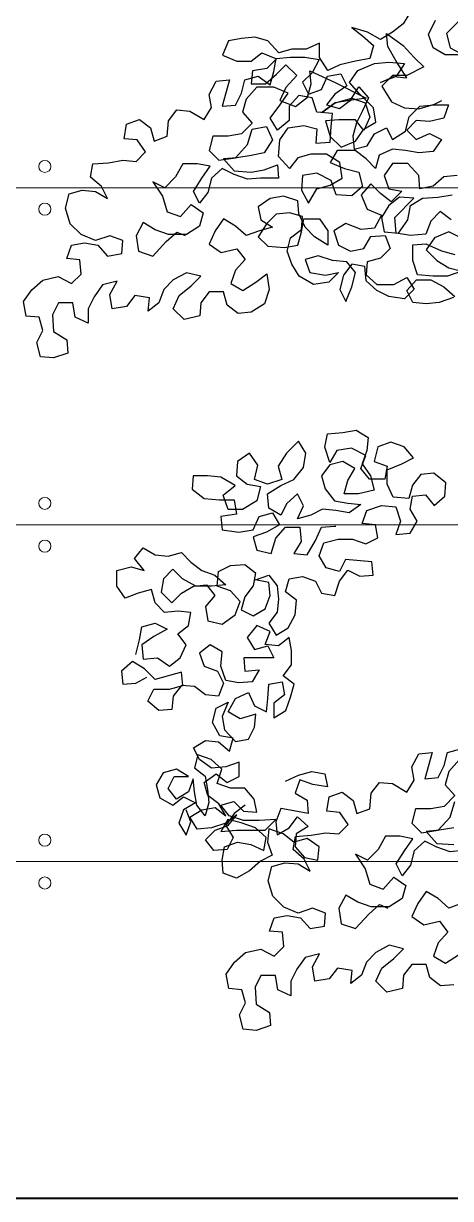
# Model space of a CAD drawing. Header units: millimetres. Extents: x 1564 to 2013, y 216 to 285.
# Drawn here: x 1676.531 to 1677.94, y 225.15 to 229.03 of the extents above; entities that cross this region are included whole.
import ezdxf

# ---------------------------------------------------------------- set-up
doc = ezdxf.new("R2010")
doc.units = ezdxf.units.MM
doc.header["$LTSCALE"] = 10
doc.layers.get('0').update_dxf_attribs({"color": 90})
doc.layers.add('CINZA', color=252, linetype='Continuous', lineweight=13)
doc.layers.add('PN 06', color=1, linetype='Continuous', lineweight=40)
doc.layers.add('ÁRVORE PRESERVADA', color=252, linetype='Continuous')

# ---------------------------------------------------------------- blocks, each defined once
blk = doc.blocks.new('A$C338F7350')
for points in [[(1.7941, 10.3617), (1.7448, 10.3123), (1.7596, 10.253), (1.814, 10.2233), (1.7399, 10.2233), (1.6905, 10.2529), (1.6706, 10.3072), (1.7002, 10.3666)], [(1.5964, 10.4011), (1.5668, 10.3516), (1.5224, 10.317), (1.473, 10.2873), (1.4186, 10.3169), (1.3543, 10.3366), (1.3988, 10.302), (1.4433, 10.2625), (1.4285, 10.2082), (1.3692, 10.1982), (1.305, 10.1833), (1.2556, 10.1586), (1.221, 10.2129), (1.2209, 10.2722), (1.1666, 10.2475), (1.1072, 10.2474), (1.0529, 10.2325), (1.0084, 10.2819), (0.954, 10.2967), (0.8996, 10.2917), (0.8453, 10.2818), (0.8206, 10.2224), (0.8799, 10.1978), (0.9392, 10.1978), (0.9837, 10.2325), (1.043, 10.2078), (1.0035, 10.1682), (0.9442, 10.1583), (0.9393, 10.1039), (0.9986, 10.104), (1.0431, 10.1436), (1.0826, 10.1831), (1.1271, 10.1387), (1.0827, 10.0892), (1.058, 10.0348), (1.1223, 10.0102), (1.1717, 10.0498), (1.1865, 10.1042), (1.1815, 10.1585), (1.2853, 10.1092), (1.4139, 10.0451), (1.3447, 10.0351), (1.2854, 10.0252), (1.231, 9.9856), (1.2854, 10.0252), (1.3546, 10.045), (1.4089, 10.0253), (1.4288, 9.966), (1.4041, 9.9116), (1.3695, 9.956), (1.3003, 9.956), (1.2459, 9.951), (1.2657, 9.8868), (1.3103, 9.8423), (1.3695, 9.8671), (1.4041, 9.9165), (1.4535, 9.9462), (1.4436, 10.0055), (1.3842, 10.0648), (1.3446, 10.1092), (1.3792, 10.1587), (1.4483, 10.1884), (1.5076, 10.1934), (1.5719, 10.1885), (1.5373, 10.1341), (1.4731, 10.1094), (1.5275, 10.1341), (1.5818, 10.1292), (1.5373, 10.1984), (1.5026, 10.2577), (1.4976, 10.312), (1.5669, 10.2627), (1.6114, 10.2133), (1.651, 10.1738), (1.5818, 10.1391), (1.5225, 10.1391), (1.4781, 10.0945), (1.5177, 10.0303), (1.5721, 10.0057), (1.6314, 10.0008), (1.6956, 10.0206), (1.7253, 10.0355)], [(1.7743, 9.2216), (1.715, 9.2018), (1.6607, 9.1968), (1.6063, 9.2017), (1.5815, 9.2511), (1.621, 9.2956), (1.6803, 9.2957), (1.7347, 9.2661), (1.7793, 9.2266)], [(1.8037, 9.4688), (1.7543, 9.4935), (1.695, 9.4687), (1.6605, 9.4192), (1.705, 9.3748), (1.7544, 9.3452), (1.8088, 9.3304), (1.7495, 9.3106), (1.6902, 9.3105), (1.626, 9.3154), (1.6061, 9.3747), (1.6061, 9.439), (1.6604, 9.444), (1.7247, 9.4144), (1.7791, 9.3996)], [(1.7641, 9.5429), (1.7196, 9.5775), (1.6801, 9.5379), (1.6604, 9.4835), (1.5962, 9.4785), (1.5368, 9.4883), (1.5318, 9.5526), (1.6108, 9.6317), (1.5515, 9.6366), (1.5071, 9.602), (1.4775, 9.5525), (1.4874, 9.4932), (1.5467, 9.4883), (1.5862, 9.5427), (1.596, 9.6021), (1.6454, 9.6318), (1.7097, 9.6368), (1.769, 9.6467)], [(1.7887, 9.7258), (1.7343, 9.7208), (1.6899, 9.6812), (1.6355, 9.6713), (1.6305, 9.7256), (1.586, 9.775), (1.5217, 9.775), (1.4872, 9.7255), (1.507, 9.6712), (1.5614, 9.6613), (1.517, 9.6168), (1.4724, 9.6514), (1.4329, 9.6909), (1.3934, 9.6463), (1.4181, 9.5871), (1.4775, 9.5624), (1.4479, 9.508), (1.3935, 9.503), (1.3292, 9.5277), (1.2798, 9.498), (1.2996, 9.4387), (1.3491, 9.414), (1.4035, 9.4239), (1.4331, 9.4734), (1.4924, 9.4784), (1.5122, 9.424), (1.4727, 9.3845), (1.4183, 9.3696), (1.4134, 9.3152), (1.458, 9.2757), (1.5271, 9.2758), (1.5815, 9.3055), (1.6112, 9.2561), (1.5717, 9.2165), (1.5074, 9.2263), (1.458, 9.251), (1.4135, 9.2905), (1.4085, 9.3498), (1.3541, 9.3596), (1.3195, 9.3151), (1.3048, 9.2558), (1.3295, 9.2064), (1.3542, 9.2657), (1.3689, 9.3251), (1.3343, 9.3695), (1.275, 9.3744), (1.2157, 9.3941), (1.1613, 9.3792), (1.1811, 9.3249), (1.2454, 9.3151), (1.2997, 9.325), (1.2602, 9.2854), (1.196, 9.2755), (1.1367, 9.31), (1.107, 9.3594), (1.0871, 9.4138), (1.1019, 9.4682), (1.1464, 9.5028), (1.1513, 9.5572), (1.0969, 9.5719), (1.0425, 9.5669), (1.003, 9.5274), (0.9685, 9.473), (1.008, 9.4335), (1.0772, 9.4286), (1.1316, 9.4385), (1.1464, 9.4929), (1.1562, 9.5473), (1.2205, 9.5473), (1.2551, 9.4979), (1.2552, 9.4386), (1.2008, 9.4732), (1.1612, 9.5127), (1.1364, 9.567), (1.1314, 9.6214), (1.0721, 9.6411), (1.0177, 9.6312), (0.9684, 9.5965), (0.9783, 9.5422), (1.0277, 9.5126), (0.9734, 9.4977), (0.919, 9.4779), (0.8745, 9.5174), (0.8251, 9.547), (0.7905, 9.4975), (0.7659, 9.4431), (0.8153, 9.4086), (0.8795, 9.4235), (0.9142, 9.379), (0.8747, 9.3345), (0.855, 9.2801), (0.9044, 9.2505), (0.9588, 9.2851), (1.0032, 9.3198), (1.0131, 9.2555), (0.9934, 9.1962), (0.9391, 9.1616), (0.8847, 9.1566), (0.8402, 9.1911), (0.8253, 9.2455), (0.766, 9.2454), (0.7315, 9.2009), (0.7266, 9.1465), (0.6623, 9.1317), (0.6178, 9.1761), (0.6425, 9.2305), (0.6919, 9.2701), (0.7314, 9.3097), (0.6721, 9.3244), (0.6177, 9.2947), (0.5782, 9.2551), (0.5585, 9.2008), (0.514, 9.1661), (0.5189, 9.2205), (0.4596, 9.2303), (0.4251, 9.1858), (0.3658, 9.1759), (0.3558, 9.2352), (0.3854, 9.2896), (0.3261, 9.2747), (0.2916, 9.2252), (0.2669, 9.1758), (0.267, 9.1165), (0.2126, 9.1411), (0.2026, 9.2004), (0.1433, 9.2004), (0.1187, 9.1509), (0.1237, 9.0817), (0.1781, 9.0472), (0.1831, 8.9928), (0.1238, 8.973), (0.0694, 8.9779), (0.0545, 9.0372), (0.0792, 9.0866), (0.0643, 9.141), (0.0099, 9.1459), (0, 9.2052), (0.0345, 9.2546), (0.079, 9.2942), (0.1432, 9.3091), (0.1976, 9.2795), (0.2371, 9.3191), (0.2321, 9.3784), (0.1778, 9.3833), (0.1975, 9.4377), (0.2518, 9.4476), (0.3062, 9.4378), (0.3458, 9.3933), (0.4051, 9.4033), (0.41, 9.4576), (0.3556, 9.4774), (0.2963, 9.4575), (0.237, 9.4822), (0.1925, 9.5266), (0.1726, 9.5909), (0.1874, 9.6502), (0.2418, 9.6651), (0.2961, 9.6602), (0.3456, 9.6306), (0.3208, 9.68), (0.2763, 9.7195), (0.2861, 9.7738), (0.3504, 9.7788), (0.4097, 9.7888), (0.4641, 9.7839), (0.5036, 9.8235), (0.4689, 9.8729), (0.4145, 9.8777), (0.4244, 9.9371), (0.4787, 9.9569), (0.5232, 9.9223), (0.5381, 9.868), (0.5925, 9.8878), (0.5973, 9.9521), (0.6319, 9.9966), (0.6863, 9.9917), (0.7456, 9.9571), (0.7752, 10.0066), (0.7653, 10.0609), (0.7949, 10.1153), (0.8493, 10.1203), (0.8197, 10.0116), (0.8741, 10.0166), (0.8987, 10.066), (0.9135, 10.1204), (0.9679, 10.1353), (1.0173, 10.1007), (1.0321, 10.1551), (1.0419, 10.2095), (1.1012, 10.2145), (1.1605, 10.2145), (1.2199, 10.2047), (1.1903, 10.1503), (1.1508, 10.1107), (1.1755, 10.0613), (1.2299, 10.0811), (1.2545, 10.1355), (1.3089, 10.1455), (1.3336, 10.0961), (1.2842, 10.0614), (1.2497, 10.0169), (1.3041, 10.0021), (1.3485, 10.0368), (1.3831, 10.0912), (1.4227, 10.0467), (1.398, 9.9923), (1.3733, 9.9429), (1.3585, 9.8885), (1.3635, 9.8341), (1.4179, 9.849), (1.4475, 9.8985), (1.4969, 9.9232), (1.5217, 9.8738), (1.576, 9.9085), (1.5908, 9.9678), (1.6352, 10.0123), (1.6945, 10.0173), (1.7538, 10.0174), (1.7341, 9.963), (1.6748, 9.9481), (1.6204, 9.953), (1.5809, 9.9134), (1.6205, 9.8739), (1.6749, 9.8987), (1.7243, 9.874), (1.6897, 9.8245), (1.6304, 9.8195), (1.5761, 9.8294), (1.5217, 9.8343), (1.4673, 9.8095), (1.4526, 9.7551), (1.413, 9.7946), (1.3685, 9.8292), (1.2943, 9.8291), (1.2647, 9.7797), (1.3241, 9.755), (1.3834, 9.7402), (1.3983, 9.6809), (1.3538, 9.6414), (1.2896, 9.6463), (1.2697, 9.7055), (1.2104, 9.7351), (1.1511, 9.7252), (1.1462, 9.6659), (1.1759, 9.6116), (1.2105, 9.6709), (1.2648, 9.6858), (1.3142, 9.7155), (1.3043, 9.7797), (1.2499, 9.8143), (1.1856, 9.8142), (1.1313, 9.7993), (1.0967, 9.7548), (1.0522, 9.8042), (1.0571, 9.8734), (1.0916, 9.9228), (1.1559, 9.9328), (1.2102, 9.918), (1.2054, 9.8587), (1.2647, 9.8637), (1.2695, 9.928), (1.2744, 9.9823), (1.2102, 9.9872), (1.1904, 10.0465), (1.136, 10.0563), (1.0965, 10.0118), (1.0965, 9.9525), (1.0471, 9.9129), (1.0174, 9.9623), (1.0569, 10.0167), (1.0915, 10.0662), (1.0322, 10.0908), (0.963, 10.0908), (0.9185, 10.0413), (0.9037, 9.9869), (0.9433, 9.9425), (0.8989, 9.898), (0.8445, 9.888), (0.7803, 9.888), (0.7655, 9.8286), (0.8051, 9.7891), (0.8743, 9.7991), (0.9236, 9.8535), (0.9433, 9.9178), (1.0026, 9.9277), (1.0274, 9.8734), (0.9929, 9.819), (0.9385, 9.809), (0.8792, 9.7991), (0.8248, 9.7941), (0.8694, 9.7447), (0.9386, 9.7398), (0.9929, 9.7498), (1.0473, 9.7696), (1.0523, 9.7152), (0.9781, 9.7152), (0.9238, 9.7102), (0.8694, 9.7299), (0.8199, 9.7546), (0.7755, 9.715), (0.7607, 9.6557), (0.7262, 9.6111), (0.7014, 9.6605), (0.736, 9.7149), (0.7705, 9.7644), (0.7161, 9.7742), (0.6568, 9.7742), (0.6272, 9.7198), (0.5828, 9.6753), (0.5333, 9.6999), (0.5729, 9.6407), (0.5927, 9.5764), (0.6471, 9.5567), (0.6916, 9.6062), (0.741, 9.5716), (0.7262, 9.5172), (0.6719, 9.4826), (0.5978, 9.4825), (0.5434, 9.5022), (0.4939, 9.5318), (0.4643, 9.4775), (0.4743, 9.4132), (0.5336, 9.3935), (0.5879, 9.4529), (0.6324, 9.4924), (0.667, 9.4776)], [(0.4635, 7.7493), (0.4783, 7.8086), (0.4882, 7.863), (0.5425, 7.8779), (0.592, 7.8532), (0.5376, 7.8235), (0.4882, 7.7889), (0.4932, 7.7296), (0.5525, 7.7346), (0.602, 7.7), (0.6464, 7.7347), (0.6711, 7.7891), (0.6365, 7.8335), (0.6809, 7.8681), (0.6907, 7.9225), (0.6364, 7.9274), (0.582, 7.9224), (0.5424, 7.9619), (0.5276, 8.0163), (0.4732, 8.0014), (0.4188, 7.9816), (0.3842, 8.031), (0.3841, 8.0952), (0.4434, 8.1101), (0.4978, 8.0953), (0.4582, 8.1447), (0.4928, 8.1892), (0.5422, 8.1596), (0.5966, 8.1547), (0.651, 8.1696), (0.6905, 8.1301), (0.7351, 8.0955), (0.7894, 8.0758), (0.834, 8.0363), (0.7747, 8.0313), (0.7104, 8.0313), (0.656, 8.0609), (0.6164, 8.1004), (0.5769, 8.0608), (0.5671, 8.0064), (0.6116, 7.962), (0.6511, 8.0016), (0.7005, 8.0313), (0.7549, 8.0363), (0.7895, 7.9918), (0.75, 7.9473), (0.76, 7.888), (0.8193, 7.8732), (0.8736, 7.9128), (0.8933, 7.9672), (0.8538, 8.0116), (0.7994, 8.0313), (0.8043, 8.0907), (0.8537, 8.1154), (0.913, 8.1204), (0.9575, 8.0859), (0.9476, 8.0315), (0.9131, 7.987), (0.8983, 7.9326), (0.9478, 7.9079), (0.9972, 7.9376), (1.0169, 7.992), (1.0119, 8.0464), (0.9575, 8.0562), (1.0119, 8.076), (1.0465, 8.0316), (1.0515, 7.9772), (1.0466, 7.9228), (1.012, 7.8783), (1.0417, 7.8289), (1.0911, 7.8586), (1.1207, 7.913), (1.1256, 7.9723), (1.0811, 8.0069), (1.0959, 8.0613), (1.1503, 8.0712), (1.2046, 8.0515), (1.2294, 8.0021), (1.2838, 7.9923), (1.3035, 8.0516), (1.338, 8.0961), (1.3875, 8.0714), (1.4419, 8.0764), (1.4369, 8.1308), (1.3281, 8.1406), (1.3035, 8.0911), (1.2491, 8.1059), (1.2194, 8.1553), (1.2391, 8.2097), (1.2984, 8.2246), (1.3577, 8.2246), (1.4121, 8.2049), (1.4615, 8.2297), (1.4515, 8.284), (1.3972, 8.2889), (1.4169, 8.3433), (1.4762, 8.3631), (1.5355, 8.3582), (1.5553, 8.2989), (1.5356, 8.2445), (1.5949, 8.2495), (1.6245, 8.299), (1.5948, 8.3484), (1.6047, 8.4028), (1.659, 8.4078), (1.6937, 8.3633), (1.7381, 8.4029), (1.743, 8.4573), (1.6935, 8.4968), (1.6392, 8.4918), (1.6046, 8.4473), (1.5898, 8.3929), (1.5256, 8.3978), (1.5008, 8.4521), (1.5008, 8.5114), (1.5601, 8.5362), (1.6095, 8.5609), (1.5699, 8.6054), (1.5155, 8.6251), (1.4611, 8.6053), (1.4464, 8.546), (1.5008, 8.5262), (1.4909, 8.4719), (1.4267, 8.4718), (1.392, 8.5163), (1.4117, 8.5706), (1.3524, 8.6002), (1.2931, 8.5903), (1.2635, 8.5408), (1.2437, 8.6051), (1.2535, 8.6595), (1.3178, 8.6645), (1.3721, 8.6744), (1.4216, 8.6448), (1.4167, 8.5904), (1.3969, 8.536), (1.4316, 8.4866), (1.4465, 8.4273), (1.3822, 8.4125), (1.3229, 8.4124), (1.3377, 8.4668), (1.3673, 8.5162), (1.3179, 8.5458), (1.2635, 8.531), (1.229, 8.4864), (1.2438, 8.4321), (1.2834, 8.3827), (1.3378, 8.3729), (1.3922, 8.368), (1.3428, 8.3333), (1.2884, 8.3432), (1.234, 8.3481), (1.1846, 8.3233), (1.1303, 8.3084), (1.1549, 8.3628), (1.1302, 8.4122), (1.0857, 8.3726), (1.0611, 8.3232), (1.0116, 8.3528), (1.0066, 8.4121), (1.0609, 8.4468), (1.1153, 8.4715), (1.1548, 8.521), (1.1646, 8.5803), (1.1349, 8.6297), (1.0855, 8.5802), (1.051, 8.5258), (1.0659, 8.4715), (1.0066, 8.4516), (0.9522, 8.4714), (0.967, 8.5307), (0.9323, 8.5801), (0.8829, 8.5454), (0.878, 8.4861), (0.9226, 8.4516), (0.9769, 8.4417), (0.9622, 8.3824), (0.9029, 8.3478), (0.8436, 8.3477), (0.8237, 8.407), (0.8731, 8.4466), (0.8138, 8.4811), (0.7594, 8.486), (0.7001, 8.486), (0.6952, 8.4316), (0.7447, 8.3921), (0.8089, 8.3872), (0.8682, 8.3873), (0.8782, 8.328), (0.8139, 8.318), (0.8189, 8.2637), (0.8881, 8.2538), (0.9474, 8.2638), (0.9721, 8.3182), (1.0265, 8.333), (1.0562, 8.2836), (1.0018, 8.2539), (0.9475, 8.2341), (0.9623, 8.1798), (1.0217, 8.165), (1.0414, 8.2293), (1.0809, 8.2738), (1.1402, 8.2738), (1.1452, 8.2145), (1.1156, 8.1651), (1.1699, 8.1602), (1.2045, 8.2195), (1.2291, 8.2739), (1.2835, 8.2789), (1.2885, 8.2789)], [(0.9139, 7.127), (0.8694, 7.0923), (0.8349, 7.0429), (0.8646, 6.9935), (0.8399, 6.944), (0.7855, 6.9391), (0.7509, 6.9835), (0.7904, 7.0231), (0.8448, 7.0429), (0.8793, 7.0874), (0.8349, 7.0528), (0.7756, 7.0329), (0.7163, 7.028), (0.6866, 7.0774), (0.736, 7.1071), (0.7903, 7.117), (0.8348, 7.0824), (0.8051, 7.1318), (0.7606, 7.1664), (0.7457, 7.2207), (0.7951, 7.2554), (0.8397, 7.2208), (0.8891, 7.2456), (0.889, 7.3049), (0.8347, 7.2851), (0.7753, 7.2801), (0.7259, 7.3146), (0.7011, 7.364), (0.7505, 7.3937), (0.8049, 7.3888), (0.8494, 7.3493), (0.8642, 7.4037), (0.8098, 7.4136), (0.7801, 7.4679), (0.7949, 7.5272), (0.8443, 7.552), (0.8196, 7.4926), (0.8296, 7.4383), (0.8741, 7.3889), (0.9285, 7.3988), (0.9531, 7.4483), (0.958, 7.5027), (0.8938, 7.4828), (0.8443, 7.5124), (0.8739, 7.5668), (0.9283, 7.5916), (0.953, 7.5372), (1.0025, 7.5126), (1.0074, 7.5669), (1.0123, 7.6263), (1.0666, 7.6362), (1.0766, 7.5818), (1.0321, 7.5472), (1.0322, 7.4879), (1.0816, 7.5176), (1.1013, 7.572), (1.1161, 7.6264), (1.0715, 7.6609), (1.1061, 7.7054), (1.1061, 7.7647), (1.0961, 7.8191), (1.0517, 7.7845), (0.9973, 7.7893), (1.017, 7.8437), (0.9626, 7.8684), (0.9231, 7.8189), (0.9528, 7.7695), (1.0072, 7.7844), (1.0319, 7.735), (0.9084, 7.7349), (0.9134, 7.6805), (0.9727, 7.6855), (0.9431, 7.6361), (0.8887, 7.6311), (0.8343, 7.6409), (0.8145, 7.7002), (0.8194, 7.7595), (0.7699, 7.7891), (0.7255, 7.7545), (0.7453, 7.7002), (0.7997, 7.6804), (0.8245, 7.631), (0.8047, 7.5766), (0.7504, 7.5815), (0.7058, 7.6161), (0.6515, 7.621), (0.6169, 7.5765), (0.612, 7.5221), (0.5577, 7.5171), (0.5131, 7.5566), (0.5378, 7.6061), (0.6021, 7.6061), (0.6564, 7.621), (0.6514, 7.6754), (0.5427, 7.6456), (0.4982, 7.69), (0.4487, 7.7197), (0.4043, 7.6801), (0.4093, 7.6257), (0.4637, 7.6307), (0.5081, 7.6555)], [(1.8097, 6.7216), (1.7553, 6.7017), (1.7108, 6.7412), (1.6614, 6.7709), (1.6268, 6.7214), (1.6021, 6.667), (1.6516, 6.6325), (1.7158, 6.6473), (1.7505, 6.6029), (1.711, 6.5584), (1.6913, 6.504), (1.7407, 6.4744), (1.795, 6.509)], [(1.7754, 6.3854), (1.721, 6.3805), (1.6765, 6.415), (1.6616, 6.4694), (1.6023, 6.4693), (1.5678, 6.4248), (1.5629, 6.3704), (1.4986, 6.3555), (1.4541, 6.4), (1.4788, 6.4544), (1.5282, 6.494), (1.5677, 6.5335), (1.5084, 6.5483), (1.454, 6.5186), (1.4145, 6.479), (1.3948, 6.4246), (1.3503, 6.39), (1.3552, 6.4444), (1.2959, 6.4542), (1.2614, 6.4097), (1.2021, 6.3997), (1.1921, 6.459), (1.2217, 6.5134), (1.1624, 6.4986), (1.1279, 6.4491), (1.1032, 6.3997), (1.1033, 6.3403), (1.0489, 6.365), (1.0389, 6.4243), (0.9796, 6.4243), (0.955, 6.3748), (0.96, 6.3056), (1.0144, 6.2711), (1.0193, 6.2167), (0.9601, 6.1969), (0.9057, 6.2018), (0.8908, 6.2611), (0.9155, 6.3105), (0.9006, 6.3649), (0.8462, 6.3698), (0.8363, 6.4291), (0.8708, 6.4785), (0.9153, 6.5181), (0.9795, 6.533), (1.0339, 6.5034), (1.0734, 6.543), (1.0684, 6.6023), (1.014, 6.6072), (1.0338, 6.6615), (1.0881, 6.6715), (1.1425, 6.6616), (1.1821, 6.6172), (1.2414, 6.6271), (1.2463, 6.6815), (1.1919, 6.7012), (1.1326, 6.6814), (1.0733, 6.7061), (1.0287, 6.7505), (1.0089, 6.8147), (1.0237, 6.8741), (1.078, 6.8889), (1.1324, 6.884), (1.1819, 6.8544), (1.1571, 6.9038), (1.1126, 6.9433), (1.1224, 6.9977), (1.1867, 7.0027), (1.246, 7.0127), (1.3003, 7.0078), (1.3398, 7.0473), (1.3052, 7.0967), (1.2508, 7.1016), (1.2607, 7.1609), (1.315, 7.1808), (1.3595, 7.1462), (1.3744, 7.0918), (1.4288, 7.1117), (1.4336, 7.1759), (1.4682, 7.2204), (1.5226, 7.2155), (1.5819, 7.181), (1.6115, 7.2305), (1.6016, 7.2848), (1.6312, 7.3392), (1.6856, 7.3442), (1.656, 7.2354), (1.7104, 7.2404), (1.735, 7.2899), (1.7498, 7.3443), (1.8042, 7.3591)], [(1.7993, 7.3146), (1.7548, 7.2652), (1.74, 7.2108), (1.7796, 7.1664), (1.7352, 7.1218), (1.6808, 7.1119), (1.6166, 7.1118), (1.6018, 7.0525), (1.6414, 7.013), (1.7106, 7.023), (1.7599, 7.0774), (1.7796, 7.1416)], [(1.7748, 7.0329), (1.7155, 7.023), (1.6611, 7.018), (1.7057, 6.9686), (1.7749, 6.9637)], [(1.8144, 6.939), (1.7601, 6.934), (1.7057, 6.9538), (1.6562, 6.9784), (1.6118, 6.9389), (1.597, 6.8795), (1.5625, 6.835), (1.5377, 6.8844), (1.5722, 6.9388), (1.6068, 6.9883), (1.5524, 6.9981), (1.4931, 6.9981), (1.4635, 6.9437), (1.4191, 6.8991), (1.3696, 6.9238), (1.4092, 6.8645), (1.429, 6.8003), (1.4834, 6.7806), (1.5279, 6.83), (1.5773, 6.7955), (1.5625, 6.7411), (1.5082, 6.7065), (1.4341, 6.7064), (1.3797, 6.7261), (1.3302, 6.7557), (1.3006, 6.7013), (1.3106, 6.6371), (1.3699, 6.6174), (1.4242, 6.6767), (1.4687, 6.7163), (1.5033, 6.7015)], [(1.0804, 7.2263), (1.1348, 7.2511), (1.1891, 7.266), (1.2435, 7.2561), (1.2534, 7.2018), (1.1941, 7.2116), (1.1397, 7.2313), (1.12, 7.1769), (1.1695, 7.1473), (1.1744, 7.093), (1.1151, 7.1028), (1.0608, 7.1126), (1.041, 7.0582), (1.046, 7.0039), (1.0954, 7.0336), (1.13, 7.0781), (1.1745, 7.0386), (1.1251, 7.0089), (1.1202, 6.9545), (1.1598, 6.9101), (1.2142, 6.9002), (1.2191, 6.9546), (1.1696, 6.9892), (1.1152, 6.9743), (1.0707, 7.0088), (1.0114, 7.0286), (1.0065, 6.9742), (1.0263, 6.9198), (0.9769, 6.8951), (0.9325, 6.8555), (0.8781, 6.8258), (0.8238, 6.8455), (0.8188, 6.8999), (0.8286, 6.9543), (0.883, 6.9741), (0.9373, 6.9642), (0.9917, 6.9396), (1.0016, 6.9939), (0.957, 7.0334), (0.8977, 7.0532), (0.8433, 7.0679), (0.8137, 7.0185), (0.878, 7.0235), (0.9966, 7.0236), (1.041, 7.0681), (0.9718, 7.0631), (0.9076, 7.0631), (0.8483, 7.0828), (0.8136, 7.1272), (0.868, 7.1421), (0.9075, 7.1026), (0.9619, 7.0977), (0.952, 7.1521), (0.9124, 7.1965), (0.8531, 7.1965), (0.7987, 7.2162), (0.8184, 7.2755), (0.7739, 7.315), (0.7195, 7.3347), (0.7047, 7.2803), (0.7493, 7.2458), (0.7592, 7.1914), (0.7642, 7.1371), (0.7494, 7.0827), (0.7148, 7.1271), (0.7048, 7.1815), (0.6998, 7.2359), (0.6801, 7.1815), (0.6307, 7.1518), (0.5961, 7.1962), (0.6208, 7.2457), (0.6801, 7.2457), (0.6306, 7.2753), (0.5763, 7.2605), (0.5466, 7.211), (0.5615, 7.1566), (0.6159, 7.127), (0.6604, 7.1617), (0.7098, 7.137), (0.6604, 7.1073), (0.6407, 7.0529), (0.6704, 7.0035), (0.6901, 7.0579), (0.6703, 7.1073)]]:
    blk.add_lwpolyline(points)

msp = doc.modelspace()

# ---------------------------------------------------------------- linework, layer by layer
at = {"layer": 'CINZA'}
for p, q in [((1663.2552, 228.4875), (1680.6302, 228.4875)), ((1663.2552, 227.375), (1680.6302, 227.375)), ((1663.2552, 226.2625), (1680.6302, 226.2625))]:
    msp.add_line(p, q, dxfattribs=at)
for centre in [(1676.6009, 228.5582), (1676.6009, 228.4168), (1676.6009, 227.4457), (1676.6009, 227.3043), (1676.6009, 226.3332), (1676.6009, 226.1918)]:
    msp.add_circle(centre, 0.02, dxfattribs=at)
at = {"layer": 'PN 06'}
msp.add_line((1680.6302, 225.15), (1637.1302, 225.15), dxfattribs=at)

# ---------------------------------------------------------------- block references
at = {"layer": 'ÁRVORE PRESERVADA', "xscale": 0.7999999999999545, "yscale": 0.8000000000001819, "zscale": 0.8}
msp.add_blockref('A$C338F7350', (1676.5309, 220.7475), dxfattribs=at)

doc.saveas('drawing.dxf')
